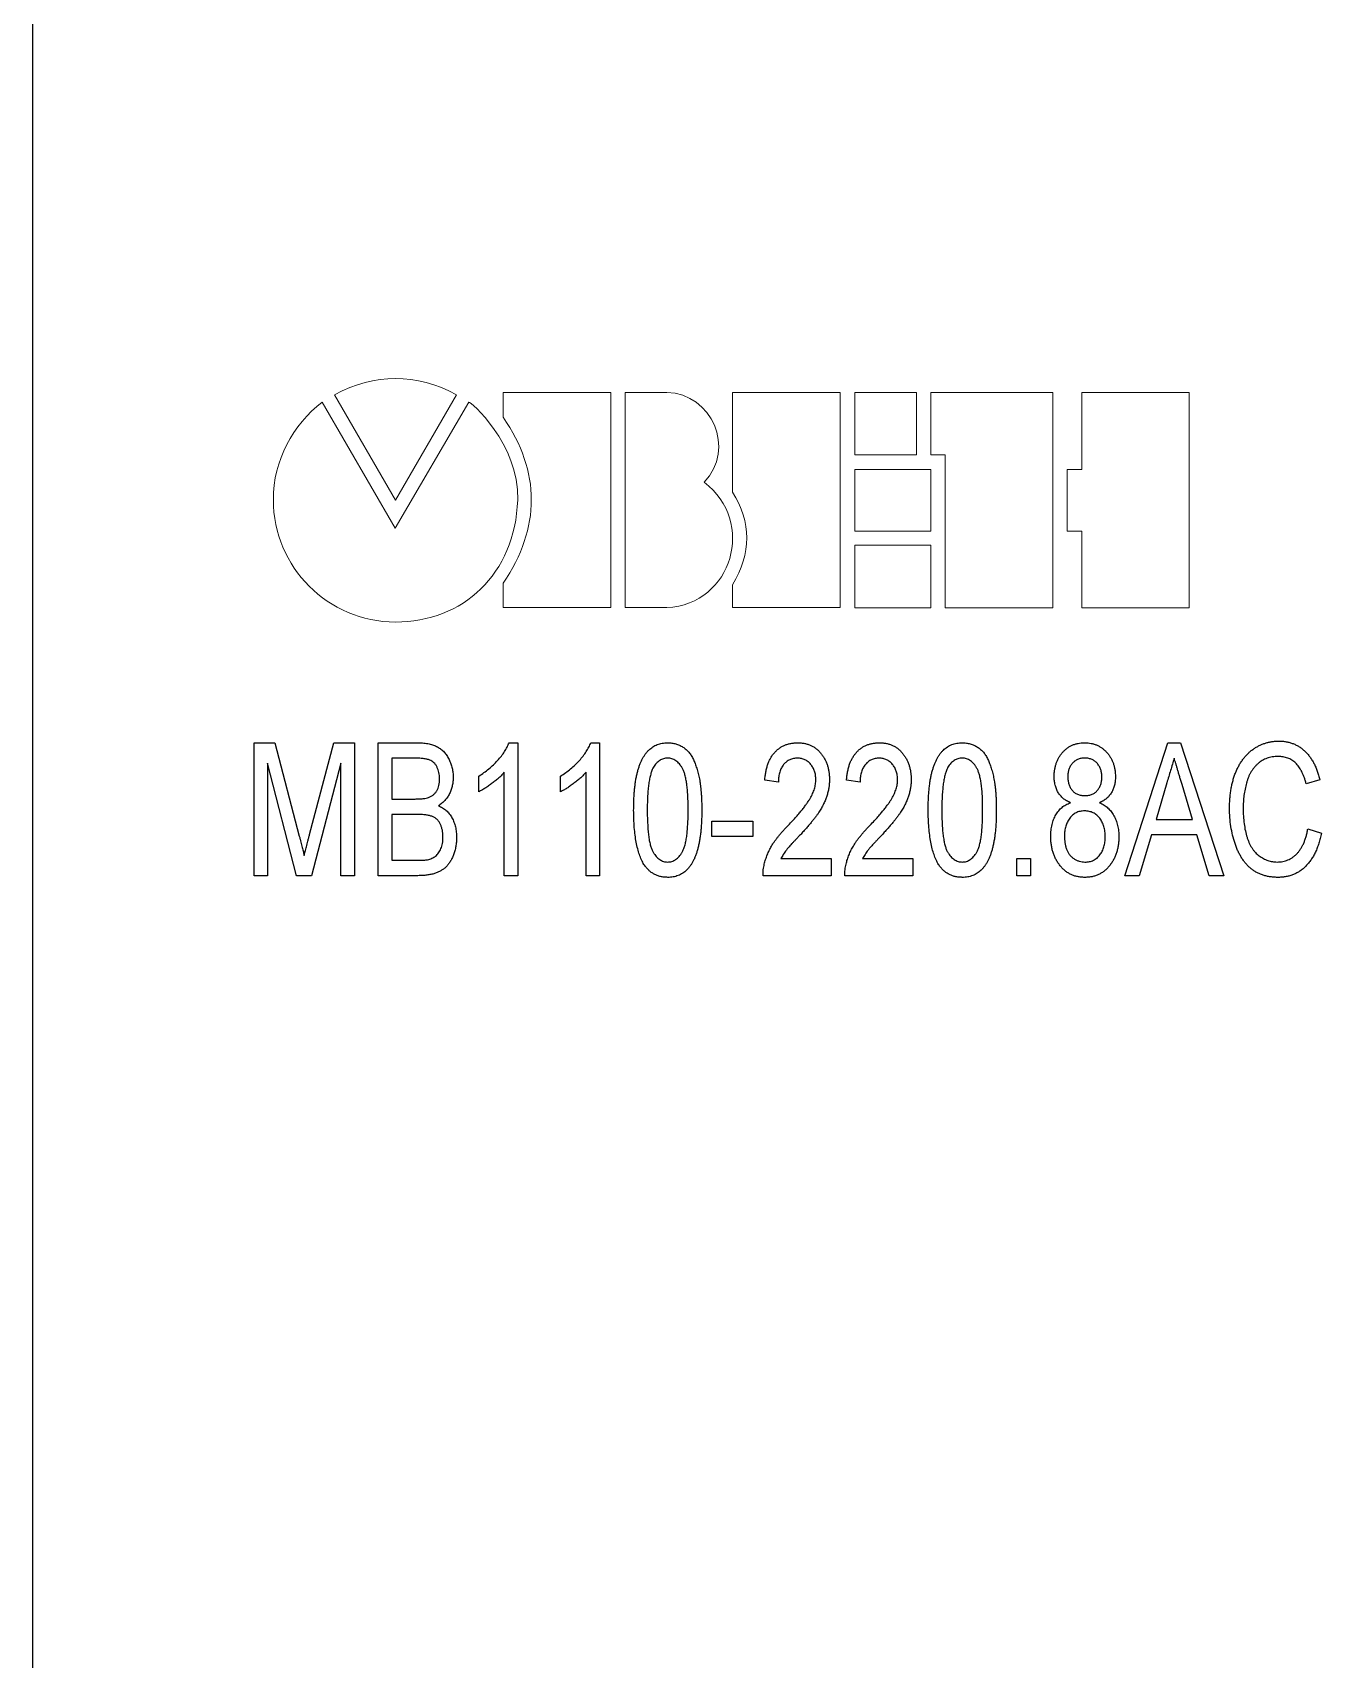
# Model space of a CAD drawing. Header units: millimetres. Extents: x 3520 to 8864, y 403 to 1747.
# Drawn here: x 5744.12 to 5765.48, y 1247.12 to 1274.06 of the extents above; entities that cross this region are included whole.
import ezdxf

# ---------------------------------------------------------------- set-up
doc = ezdxf.new("R2010")
doc.units = ezdxf.units.MM
doc.layers.add('main', color=5, linetype='Continuous', lineweight=50)
doc.layers.add('text', color=250, linetype='Continuous')

msp = doc.modelspace()

# ---------------------------------------------------------------- linework, layer by layer
at = {"color": 0, "linetype": 'Continuous', "lineweight": 15}
for p, q in [((5749.127, 1268.064), (5750.137, 1266.317)), ((5750.137, 1266.317), (5751.151, 1268.064)), ((5751.923, 1268.102), (5751.923, 1267.69)), ((5753.706, 1268.102), (5751.923, 1268.102)), ((5753.706, 1264.538), (5753.706, 1268.102)), ((5753.944, 1268.102), (5753.944, 1264.538)), ((5754.635, 1268.102), (5753.944, 1268.102)), ((5755.723, 1268.102), (5755.723, 1266.45)), ((5757.506, 1268.102), (5755.723, 1268.102)), ((5757.506, 1264.538), (5757.506, 1268.102)), ((5758.771, 1268.101), (5757.745, 1268.101)), ((5757.745, 1268.101), (5757.745, 1267.068)), ((5758.771, 1267.068), (5758.771, 1268.101)), ((5761.029, 1268.101), (5759.008, 1268.101)), ((5759.008, 1268.101), (5759.008, 1267.068)), ((5761.029, 1264.536), (5761.029, 1268.101)), ((5761.506, 1268.1), (5761.506, 1266.828)), ((5763.288, 1268.1), (5761.506, 1268.1)), ((5763.288, 1264.536), (5763.288, 1268.1)), ((5750.134, 1265.853), (5748.921, 1267.938)), ((5751.35, 1267.94), (5750.134, 1265.853)), ((5757.745, 1267.068), (5758.771, 1267.068)), ((5759.008, 1267.068), (5759.245, 1267.068)), ((5759.245, 1267.068), (5759.245, 1264.536)), ((5759.009, 1266.828), (5757.745, 1266.828)), ((5757.745, 1266.828), (5757.745, 1265.807)), ((5759.009, 1265.807), (5759.009, 1266.828)), ((5761.506, 1266.828), (5761.267, 1266.828)), ((5761.267, 1266.828), (5761.267, 1265.807)), ((5757.745, 1265.807), (5759.009, 1265.807)), ((5761.267, 1265.807), (5761.506, 1265.807)), ((5761.506, 1265.807), (5761.506, 1264.536)), ((5759.009, 1265.57), (5757.745, 1265.57)), ((5757.745, 1265.57), (5757.745, 1264.537)), ((5759.009, 1264.537), (5759.009, 1265.57)), ((5751.923, 1264.941), (5751.923, 1264.538)), ((5755.723, 1264.918), (5755.723, 1264.538)), ((5751.923, 1264.538), (5753.706, 1264.538)), ((5753.944, 1264.538), (5754.635, 1264.538)), ((5755.723, 1264.538), (5757.506, 1264.538)), ((5757.745, 1264.537), (5759.009, 1264.537)), ((5759.245, 1264.536), (5761.029, 1264.536)), ((5761.506, 1264.536), (5763.288, 1264.536))]:
    msp.add_line(p, q, dxfattribs=at)
for points in [[(5751.151, 1268.064), (5750.474, 1268.42), (5749.802, 1268.42), (5749.127, 1268.064)], [(5755.251, 1266.614), (5755.784, 1267.168), (5755.375, 1268.079), (5754.635, 1268.102)], [(5748.921, 1267.938), (5748.436, 1267.569), (5748.114, 1266.982), (5748.114, 1266.324)], [(5752.162, 1266.324), (5752.193, 1267.249), (5751.368, 1267.971), (5751.35, 1267.94)], [(5751.923, 1267.69), (5752.543, 1266.786), (5752.543, 1265.868), (5751.923, 1264.941)], [(5754.635, 1264.538), (5755.724, 1264.596), (5756.114, 1265.964), (5755.251, 1266.614)], [(5755.723, 1266.45), (5756.036, 1265.951), (5756.033, 1265.44), (5755.723, 1264.918)], [(5748.114, 1266.324), (5748.114, 1265.209), (5749.023, 1264.3), (5750.137, 1264.3)], [(5750.137, 1264.3), (5751.251, 1264.3), (5752.12, 1265.087), (5752.162, 1266.324)]]:
    msp.add_open_spline(points, degree=3, dxfattribs=at)
at = {"layer": 'main', "color": 0, "lineweight": 25}
msp.add_line((5744.124, 1277), (5744.124, 1231), dxfattribs=at)
at = {"layer": 'text', "color": 0}
for p, q in [((5747.794, 1260.1), (5747.794, 1262.3)), ((5747.794, 1262.3), (5748.139, 1262.3)), ((5748.139, 1262.3), (5748.544, 1260.756)), ((5748.715, 1260.783), (5749.117, 1262.3)), ((5749.117, 1262.3), (5749.458, 1262.3)), ((5749.458, 1262.3), (5749.458, 1260.1)), ((5749.853, 1260.1), (5749.853, 1262.3)), ((5749.853, 1262.3), (5750.512, 1262.3)), ((5752.02, 1262.3), (5752.165, 1262.3)), ((5752.165, 1262.3), (5752.165, 1260.1)), ((5753.374, 1262.3), (5753.519, 1262.3)), ((5753.519, 1262.3), (5753.519, 1260.1)), ((5762.22, 1260.1), (5762.932, 1262.3)), ((5762.932, 1262.3), (5763.145, 1262.3)), ((5763.145, 1262.3), (5763.858, 1260.1)), ((5748.5, 1260.1), (5748.019, 1261.962)), ((5748.019, 1261.962), (5748.019, 1260.1)), ((5749.232, 1261.962), (5748.748, 1260.1)), ((5749.232, 1260.1), (5749.232, 1261.962)), ((5750.434, 1262.046), (5750.078, 1262.046)), ((5750.078, 1262.046), (5750.078, 1261.369)), ((5751.517, 1261.49), (5751.517, 1261.75)), ((5751.94, 1260.1), (5751.94, 1261.814)), ((5752.871, 1261.49), (5752.871, 1261.75)), ((5753.294, 1260.1), (5753.294, 1261.814)), ((5756.481, 1261.651), (5756.255, 1261.679)), ((5757.835, 1261.651), (5757.609, 1261.679)), ((5762.917, 1261.637), (5762.737, 1261.031)), ((5763.34, 1261.031), (5763.169, 1261.608)), ((5765.45, 1261.689), (5765.224, 1261.622)), ((5750.078, 1261.369), (5750.463, 1261.369)), ((5750.489, 1261.115), (5750.078, 1261.115)), ((5750.078, 1261.115), (5750.078, 1260.354)), ((5762.737, 1261.031), (5763.34, 1261.031)), ((5755.381, 1260.749), (5755.381, 1261.003)), ((5755.381, 1261.003), (5756.058, 1261.003)), ((5756.058, 1261.003), (5756.058, 1260.749)), ((5762.661, 1260.777), (5762.46, 1260.1)), ((5763.416, 1260.777), (5762.661, 1260.777)), ((5763.617, 1260.1), (5763.416, 1260.777)), ((5765.253, 1260.877), (5765.478, 1260.804)), ((5756.058, 1260.749), (5755.381, 1260.749)), ((5750.078, 1260.354), (5750.512, 1260.354)), ((5756.522, 1260.382), (5757.355, 1260.382)), ((5757.355, 1260.382), (5757.355, 1260.1)), ((5757.876, 1260.382), (5758.709, 1260.382)), ((5758.709, 1260.382), (5758.709, 1260.1)), ((5760.43, 1260.1), (5760.43, 1260.382)), ((5760.43, 1260.382), (5760.655, 1260.382)), ((5760.655, 1260.382), (5760.655, 1260.1)), ((5748.019, 1260.1), (5747.794, 1260.1)), ((5748.748, 1260.1), (5748.5, 1260.1)), ((5749.458, 1260.1), (5749.232, 1260.1)), ((5750.508, 1260.1), (5749.853, 1260.1)), ((5752.165, 1260.1), (5751.94, 1260.1)), ((5753.519, 1260.1), (5753.294, 1260.1)), ((5757.355, 1260.1), (5756.227, 1260.1)), ((5758.709, 1260.1), (5757.581, 1260.1)), ((5760.655, 1260.1), (5760.43, 1260.1)), ((5762.46, 1260.1), (5762.22, 1260.1)), ((5763.858, 1260.1), (5763.617, 1260.1))]:
    msp.add_line(p, q, dxfattribs=at)
for points, knots in [([(5750.512, 1262.3), (5750.528, 1262.3), (5750.56, 1262.3), (5750.606, 1262.296), (5750.651, 1262.291), (5750.692, 1262.284), (5750.732, 1262.274), (5750.768, 1262.262), (5750.802, 1262.249), (5750.844, 1262.227), (5750.893, 1262.195), (5750.944, 1262.147), (5750.99, 1262.09), (5751.026, 1262.024), (5751.056, 1261.954), (5751.078, 1261.88), (5751.091, 1261.806), (5751.093, 1261.755), (5751.094, 1261.73)], [0, 0, 0, 0, 0.052931, 0.103614, 0.151634, 0.197567, 0.240815, 0.282429, 0.322005, 0.360385, 0.435363, 0.510581, 0.58832, 0.670522, 0.754036, 0.836101, 0.917855, 1, 1, 1, 1]), ([(5751.517, 1261.75), (5751.546, 1261.768), (5751.604, 1261.804), (5751.685, 1261.866), (5751.761, 1261.933), (5751.83, 1262.005), (5751.892, 1262.079), (5751.945, 1262.153), (5751.988, 1262.226), (5752.009, 1262.276), (5752.02, 1262.3)], [0, 0, 0, 0, 0.136341, 0.270479, 0.404, 0.536886, 0.66536, 0.785116, 0.896158, 1, 1, 1, 1]), ([(5752.871, 1261.75), (5752.9, 1261.768), (5752.958, 1261.804), (5753.039, 1261.866), (5753.115, 1261.933), (5753.184, 1262.005), (5753.246, 1262.079), (5753.298, 1262.153), (5753.341, 1262.226), (5753.363, 1262.276), (5753.374, 1262.3)], [0, 0, 0, 0, 0.136341, 0.270479, 0.404, 0.536886, 0.66536, 0.785116, 0.896158, 1, 1, 1, 1]), ([(5754.083, 1261.185), (5754.084, 1261.216), (5754.084, 1261.278), (5754.087, 1261.368), (5754.092, 1261.454), (5754.099, 1261.535), (5754.108, 1261.611), (5754.118, 1261.683), (5754.131, 1261.751), (5754.146, 1261.814), (5754.162, 1261.873), (5754.181, 1261.928), (5754.201, 1261.98), (5754.224, 1262.027), (5754.249, 1262.071), (5754.275, 1262.111), (5754.303, 1262.147), (5754.333, 1262.179), (5754.366, 1262.207), (5754.4, 1262.232), (5754.436, 1262.254), (5754.475, 1262.27), (5754.515, 1262.284), (5754.557, 1262.293), (5754.602, 1262.299), (5754.632, 1262.3), (5754.648, 1262.3)], [0, 0, 0, 0, 0.067668, 0.132526, 0.193966, 0.25205, 0.30743, 0.359525, 0.408764, 0.45524, 0.499281, 0.541078, 0.580535, 0.618437, 0.65397, 0.688435, 0.721077, 0.752622, 0.783318, 0.81368, 0.843723, 0.873452, 0.903749, 0.93489, 0.966776, 1, 1, 1, 1]), ([(5754.648, 1262.3), (5754.67, 1262.299), (5754.715, 1262.298), (5754.78, 1262.284), (5754.842, 1262.261), (5754.9, 1262.23), (5754.953, 1262.191), (5755, 1262.144), (5755.04, 1262.088), (5755.074, 1262.025), (5755.103, 1261.954), (5755.129, 1261.876), (5755.153, 1261.791), (5755.17, 1261.715), (5755.182, 1261.65), (5755.19, 1261.596), (5755.196, 1261.537), (5755.202, 1261.475), (5755.206, 1261.408), (5755.209, 1261.338), (5755.212, 1261.263), (5755.212, 1261.211), (5755.212, 1261.185)], [0, 0, 0, 0, 0.048784, 0.0962106, 0.142718, 0.1896702, 0.2368983, 0.2842858, 0.3331619, 0.3842248, 0.4386451, 0.4974252, 0.5604739, 0.6281916, 0.6645241, 0.7038202, 0.7458157, 0.7908916, 0.8387095, 0.8893361, 0.9430987, 1, 1, 1, 1]), ([(5756.255, 1261.679), (5756.257, 1261.704), (5756.262, 1261.752), (5756.273, 1261.821), (5756.288, 1261.885), (5756.306, 1261.946), (5756.329, 1262.001), (5756.355, 1262.053), (5756.385, 1262.099), (5756.419, 1262.141), (5756.456, 1262.179), (5756.496, 1262.211), (5756.54, 1262.239), (5756.586, 1262.261), (5756.636, 1262.279), (5756.689, 1262.291), (5756.744, 1262.298), (5756.783, 1262.299), (5756.802, 1262.3)], [0, 0, 0, 0, 0.079884, 0.155071, 0.22641, 0.294147, 0.358835, 0.420986, 0.480518, 0.538414, 0.595285, 0.650803, 0.70599, 0.76197, 0.817959, 0.876137, 0.936642, 1, 1, 1, 1]), ([(5756.802, 1262.3), (5756.822, 1262.3), (5756.86, 1262.299), (5756.917, 1262.29), (5756.97, 1262.276), (5757.02, 1262.258), (5757.066, 1262.232), (5757.11, 1262.202), (5757.15, 1262.167), (5757.186, 1262.126), (5757.219, 1262.081), (5757.248, 1262.033), (5757.273, 1261.983), (5757.293, 1261.93), (5757.308, 1261.874), (5757.319, 1261.816), (5757.326, 1261.755), (5757.327, 1261.714), (5757.327, 1261.693)], [0, 0, 0, 0, 0.065612, 0.128426, 0.188577, 0.247718, 0.305927, 0.364274, 0.423175, 0.484475, 0.546405, 0.608063, 0.670191, 0.732423, 0.79639, 0.862106, 0.92952, 1, 1, 1, 1]), ([(5757.609, 1261.679), (5757.611, 1261.704), (5757.616, 1261.752), (5757.627, 1261.821), (5757.642, 1261.885), (5757.66, 1261.946), (5757.682, 1262.001), (5757.709, 1262.053), (5757.739, 1262.099), (5757.773, 1262.141), (5757.809, 1262.179), (5757.85, 1262.211), (5757.893, 1262.239), (5757.94, 1262.261), (5757.99, 1262.279), (5758.042, 1262.291), (5758.098, 1262.298), (5758.136, 1262.299), (5758.156, 1262.3)], [0, 0, 0, 0, 0.0798845, 0.1550707, 0.2264099, 0.2941471, 0.358835, 0.4209857, 0.4805178, 0.5384144, 0.5952848, 0.6508032, 0.7059901, 0.7619695, 0.817959, 0.8761366, 0.9366421, 1, 1, 1, 1]), ([(5758.156, 1262.3), (5758.176, 1262.3), (5758.214, 1262.299), (5758.27, 1262.29), (5758.323, 1262.276), (5758.373, 1262.258), (5758.42, 1262.232), (5758.464, 1262.202), (5758.504, 1262.167), (5758.54, 1262.126), (5758.573, 1262.081), (5758.602, 1262.033), (5758.627, 1261.983), (5758.647, 1261.93), (5758.662, 1261.874), (5758.673, 1261.816), (5758.68, 1261.755), (5758.68, 1261.714), (5758.681, 1261.693)], [0, 0, 0, 0, 0.065612, 0.128426, 0.188577, 0.247718, 0.305927, 0.364274, 0.423175, 0.484475, 0.546405, 0.608063, 0.670191, 0.732423, 0.79639, 0.862106, 0.92952, 1, 1, 1, 1]), ([(5758.963, 1261.185), (5758.963, 1261.216), (5758.963, 1261.278), (5758.967, 1261.368), (5758.971, 1261.454), (5758.978, 1261.535), (5758.987, 1261.611), (5758.997, 1261.683), (5759.01, 1261.751), (5759.025, 1261.814), (5759.042, 1261.873), (5759.061, 1261.928), (5759.081, 1261.98), (5759.104, 1262.027), (5759.128, 1262.071), (5759.154, 1262.111), (5759.183, 1262.147), (5759.213, 1262.179), (5759.245, 1262.207), (5759.28, 1262.232), (5759.316, 1262.254), (5759.354, 1262.27), (5759.395, 1262.284), (5759.437, 1262.293), (5759.481, 1262.299), (5759.512, 1262.3), (5759.527, 1262.3)], [0, 0, 0, 0, 0.067668, 0.132526, 0.193966, 0.25205, 0.30743, 0.359525, 0.408764, 0.45524, 0.499281, 0.541078, 0.580535, 0.618437, 0.65397, 0.688435, 0.721077, 0.752622, 0.783318, 0.81368, 0.843723, 0.873452, 0.903749, 0.93489, 0.966776, 1, 1, 1, 1]), ([(5759.527, 1262.3), (5759.55, 1262.299), (5759.594, 1262.298), (5759.66, 1262.284), (5759.721, 1262.261), (5759.779, 1262.23), (5759.832, 1262.191), (5759.88, 1262.144), (5759.92, 1262.088), (5759.954, 1262.025), (5759.982, 1261.954), (5760.009, 1261.876), (5760.033, 1261.791), (5760.049, 1261.715), (5760.062, 1261.65), (5760.07, 1261.596), (5760.076, 1261.537), (5760.082, 1261.475), (5760.086, 1261.408), (5760.089, 1261.338), (5760.091, 1261.263), (5760.091, 1261.211), (5760.091, 1261.185)], [0, 0, 0, 0, 0.048784, 0.0962106, 0.142718, 0.1896702, 0.2368983, 0.2842858, 0.3331619, 0.3842248, 0.4386451, 0.4974252, 0.5604739, 0.6281916, 0.6645241, 0.7038202, 0.7458157, 0.7908916, 0.8387095, 0.8893361, 0.9430987, 1, 1, 1, 1]), ([(5761.05, 1261.745), (5761.05, 1261.764), (5761.051, 1261.802), (5761.058, 1261.858), (5761.069, 1261.911), (5761.084, 1261.961), (5761.103, 1262.01), (5761.127, 1262.056), (5761.155, 1262.1), (5761.187, 1262.14), (5761.223, 1262.178), (5761.262, 1262.211), (5761.304, 1262.238), (5761.349, 1262.261), (5761.396, 1262.279), (5761.446, 1262.291), (5761.5, 1262.298), (5761.536, 1262.299), (5761.555, 1262.3)], [0, 0, 0, 0, 0.0687046, 0.1346847, 0.1988199, 0.2616681, 0.3232716, 0.3846853, 0.4464669, 0.5084283, 0.5699626, 0.6302205, 0.6896731, 0.7489707, 0.8088377, 0.8698498, 0.9333675, 1, 1, 1, 1]), ([(5761.555, 1262.3), (5761.573, 1262.299), (5761.61, 1262.298), (5761.664, 1262.291), (5761.715, 1262.278), (5761.762, 1262.26), (5761.808, 1262.237), (5761.85, 1262.208), (5761.889, 1262.175), (5761.926, 1262.137), (5761.959, 1262.095), (5761.987, 1262.051), (5762.011, 1262.004), (5762.031, 1261.955), (5762.047, 1261.904), (5762.057, 1261.851), (5762.064, 1261.795), (5762.065, 1261.757), (5762.065, 1261.738)], [0, 0, 0, 0, 0.065914, 0.129261, 0.190747, 0.250636, 0.309991, 0.369376, 0.429715, 0.492052, 0.554801, 0.617069, 0.678281, 0.739896, 0.802712, 0.866767, 0.932036, 1, 1, 1, 1]), ([(5763.955, 1261.216), (5763.956, 1261.244), (5763.956, 1261.299), (5763.961, 1261.381), (5763.969, 1261.459), (5763.98, 1261.535), (5763.995, 1261.608), (5764.012, 1261.678), (5764.033, 1261.746), (5764.057, 1261.811), (5764.084, 1261.872), (5764.114, 1261.93), (5764.147, 1261.984), (5764.182, 1262.034), (5764.22, 1262.081), (5764.261, 1262.123), (5764.304, 1262.162), (5764.35, 1262.197), (5764.398, 1262.228), (5764.448, 1262.255), (5764.498, 1262.277), (5764.55, 1262.296), (5764.603, 1262.31), (5764.658, 1262.321), (5764.713, 1262.327), (5764.75, 1262.328), (5764.769, 1262.328)], [0, 0, 0, 0, 0.054256, 0.107165, 0.158242, 0.207581, 0.2559, 0.302708, 0.348403, 0.393212, 0.436925, 0.478932, 0.519669, 0.55943, 0.598178, 0.636337, 0.67394, 0.711454, 0.748437, 0.784847, 0.820502, 0.856261, 0.891792, 0.927235, 0.963429, 1, 1, 1, 1]), ([(5764.769, 1262.328), (5764.79, 1262.328), (5764.832, 1262.327), (5764.893, 1262.319), (5764.951, 1262.305), (5765.008, 1262.287), (5765.061, 1262.263), (5765.112, 1262.235), (5765.16, 1262.2), (5765.205, 1262.161), (5765.247, 1262.116), (5765.287, 1262.068), (5765.322, 1262.015), (5765.355, 1261.959), (5765.384, 1261.897), (5765.41, 1261.832), (5765.432, 1261.762), (5765.444, 1261.714), (5765.45, 1261.689)], [0, 0, 0, 0, 0.062411, 0.122675, 0.181293, 0.238671, 0.296049, 0.352875, 0.410916, 0.469862, 0.52989, 0.590826, 0.65352, 0.717544, 0.784176, 0.853011, 0.924906, 1, 1, 1, 1]), ([(5750.868, 1261.702), (5750.868, 1261.72), (5750.867, 1261.756), (5750.859, 1261.807), (5750.845, 1261.854), (5750.827, 1261.898), (5750.804, 1261.938), (5750.775, 1261.971), (5750.742, 1261.997), (5750.71, 1262.013), (5750.682, 1262.023), (5750.657, 1262.029), (5750.628, 1262.034), (5750.596, 1262.039), (5750.56, 1262.042), (5750.522, 1262.045), (5750.479, 1262.046), (5750.449, 1262.046), (5750.434, 1262.046)], [0, 0, 0, 0, 0.083816, 0.163041, 0.238863, 0.312685, 0.383187, 0.449777, 0.513771, 0.577998, 0.613299, 0.652587, 0.697575, 0.747725, 0.802446, 0.863159, 0.928531, 1, 1, 1, 1]), ([(5754.41, 1261.895), (5754.401, 1261.878), (5754.384, 1261.84), (5754.364, 1261.776), (5754.347, 1261.703), (5754.333, 1261.619), (5754.322, 1261.525), (5754.314, 1261.421), (5754.31, 1261.307), (5754.309, 1261.227), (5754.309, 1261.186)], [0, 0, 0, 0, 0.080637, 0.172524, 0.277209, 0.394223, 0.525139, 0.66962, 0.82784, 1, 1, 1, 1]), ([(5754.645, 1262.046), (5754.634, 1262.046), (5754.611, 1262.045), (5754.577, 1262.038), (5754.545, 1262.026), (5754.514, 1262.009), (5754.486, 1261.987), (5754.458, 1261.962), (5754.432, 1261.93), (5754.417, 1261.907), (5754.41, 1261.895)], [0, 0, 0, 0, 0.118892, 0.235543, 0.352445, 0.468718, 0.590978, 0.718494, 0.855032, 1, 1, 1, 1]), ([(5754.986, 1261.186), (5754.986, 1261.227), (5754.985, 1261.307), (5754.981, 1261.42), (5754.974, 1261.523), (5754.964, 1261.615), (5754.95, 1261.695), (5754.935, 1261.766), (5754.916, 1261.825), (5754.893, 1261.874), (5754.869, 1261.915), (5754.842, 1261.95), (5754.815, 1261.98), (5754.784, 1262.004), (5754.752, 1262.023), (5754.718, 1262.036), (5754.682, 1262.045), (5754.658, 1262.046), (5754.645, 1262.046)], [0, 0, 0, 0, 0.122191, 0.23406, 0.334849, 0.42552, 0.506366, 0.576578, 0.637687, 0.689646, 0.735716, 0.778353, 0.818201, 0.855823, 0.892159, 0.927561, 0.963512, 1, 1, 1, 1]), ([(5756.797, 1262.046), (5756.786, 1262.046), (5756.763, 1262.045), (5756.73, 1262.04), (5756.698, 1262.032), (5756.668, 1262.021), (5756.64, 1262.006), (5756.614, 1261.987), (5756.59, 1261.966), (5756.568, 1261.941), (5756.547, 1261.914), (5756.53, 1261.884), (5756.515, 1261.851), (5756.503, 1261.816), (5756.493, 1261.779), (5756.487, 1261.738), (5756.482, 1261.696), (5756.481, 1261.666), (5756.481, 1261.651)], [0, 0, 0, 0, 0.061193, 0.119833, 0.176496, 0.232093, 0.287474, 0.343055, 0.399527, 0.458122, 0.517845, 0.578487, 0.641486, 0.706326, 0.774248, 0.845596, 0.921032, 1, 1, 1, 1]), ([(5757.101, 1261.69), (5757.1, 1261.714), (5757.099, 1261.761), (5757.082, 1261.828), (5757.056, 1261.89), (5757.024, 1261.935), (5756.996, 1261.967), (5756.972, 1261.988), (5756.947, 1262.006), (5756.92, 1262.021), (5756.892, 1262.032), (5756.862, 1262.04), (5756.83, 1262.045), (5756.808, 1262.046), (5756.797, 1262.046)], [0, 0, 0, 0, 0.138525, 0.268474, 0.394467, 0.519941, 0.582558, 0.642232, 0.701381, 0.759066, 0.816948, 0.876205, 0.936729, 1, 1, 1, 1]), ([(5758.151, 1262.046), (5758.14, 1262.046), (5758.117, 1262.045), (5758.084, 1262.04), (5758.052, 1262.032), (5758.022, 1262.021), (5757.994, 1262.006), (5757.968, 1261.987), (5757.944, 1261.966), (5757.921, 1261.941), (5757.901, 1261.914), (5757.884, 1261.884), (5757.869, 1261.851), (5757.857, 1261.816), (5757.847, 1261.779), (5757.84, 1261.738), (5757.836, 1261.696), (5757.835, 1261.666), (5757.835, 1261.651)], [0, 0, 0, 0, 0.061193, 0.119833, 0.176496, 0.232093, 0.287474, 0.343055, 0.399527, 0.458122, 0.517845, 0.578487, 0.641486, 0.706326, 0.774248, 0.845596, 0.921032, 1, 1, 1, 1]), ([(5758.455, 1261.69), (5758.454, 1261.714), (5758.452, 1261.761), (5758.436, 1261.828), (5758.41, 1261.89), (5758.378, 1261.935), (5758.349, 1261.967), (5758.326, 1261.988), (5758.301, 1262.006), (5758.274, 1262.021), (5758.245, 1262.032), (5758.215, 1262.04), (5758.184, 1262.045), (5758.162, 1262.046), (5758.151, 1262.046)], [0, 0, 0, 0, 0.138525, 0.268474, 0.394467, 0.519941, 0.582558, 0.642232, 0.701381, 0.759066, 0.816948, 0.876205, 0.936729, 1, 1, 1, 1]), ([(5759.289, 1261.895), (5759.281, 1261.878), (5759.264, 1261.84), (5759.243, 1261.776), (5759.226, 1261.703), (5759.212, 1261.619), (5759.202, 1261.525), (5759.194, 1261.421), (5759.19, 1261.307), (5759.189, 1261.227), (5759.189, 1261.186)], [0, 0, 0, 0, 0.080637, 0.172524, 0.277209, 0.394223, 0.525139, 0.66962, 0.82784, 1, 1, 1, 1]), ([(5759.525, 1262.046), (5759.513, 1262.046), (5759.49, 1262.045), (5759.456, 1262.038), (5759.424, 1262.026), (5759.393, 1262.009), (5759.365, 1261.987), (5759.337, 1261.962), (5759.312, 1261.93), (5759.297, 1261.907), (5759.289, 1261.895)], [0, 0, 0, 0, 0.118892, 0.235543, 0.352445, 0.468718, 0.590978, 0.718494, 0.855032, 1, 1, 1, 1]), ([(5759.865, 1261.186), (5759.865, 1261.227), (5759.865, 1261.307), (5759.861, 1261.42), (5759.853, 1261.523), (5759.844, 1261.615), (5759.83, 1261.695), (5759.814, 1261.766), (5759.795, 1261.825), (5759.773, 1261.874), (5759.748, 1261.915), (5759.722, 1261.95), (5759.694, 1261.98), (5759.664, 1262.004), (5759.632, 1262.023), (5759.598, 1262.036), (5759.562, 1262.045), (5759.537, 1262.046), (5759.525, 1262.046)], [0, 0, 0, 0, 0.122191, 0.23406, 0.334849, 0.42552, 0.506366, 0.576578, 0.637687, 0.689646, 0.735716, 0.778353, 0.818201, 0.855823, 0.892159, 0.927561, 0.963512, 1, 1, 1, 1]), ([(5761.558, 1262.046), (5761.547, 1262.046), (5761.525, 1262.046), (5761.494, 1262.041), (5761.465, 1262.035), (5761.438, 1262.025), (5761.412, 1262.012), (5761.389, 1261.996), (5761.368, 1261.978), (5761.342, 1261.951), (5761.315, 1261.912), (5761.293, 1261.859), (5761.278, 1261.803), (5761.276, 1261.764), (5761.276, 1261.744)], [0, 0, 0, 0, 0.0711385, 0.1381549, 0.202302, 0.2637601, 0.3252182, 0.3846252, 0.444454, 0.5054721, 0.6274531, 0.7475491, 0.8707573, 1, 1, 1, 1]), ([(5761.84, 1261.731), (5761.839, 1261.752), (5761.838, 1261.794), (5761.823, 1261.853), (5761.8, 1261.908), (5761.773, 1261.948), (5761.747, 1261.977), (5761.726, 1261.996), (5761.702, 1262.011), (5761.677, 1262.024), (5761.65, 1262.034), (5761.621, 1262.041), (5761.59, 1262.046), (5761.569, 1262.046), (5761.558, 1262.046)], [0, 0, 0, 0, 0.134502, 0.261992, 0.383868, 0.505786, 0.566729, 0.625752, 0.684527, 0.742886, 0.804082, 0.866028, 0.931464, 1, 1, 1, 1]), ([(5763.039, 1262.046), (5763.018, 1261.978), (5762.978, 1261.842), (5762.937, 1261.705), (5762.917, 1261.637)], [0, 0, 0, 0, 0.497233, 1, 1, 1, 1]), ([(5763.169, 1261.608), (5763.162, 1261.63), (5763.149, 1261.674), (5763.13, 1261.737), (5763.112, 1261.797), (5763.095, 1261.854), (5763.08, 1261.907), (5763.065, 1261.956), (5763.051, 1262.003), (5763.043, 1262.032), (5763.039, 1262.046)], [0, 0, 0, 0, 0.1528862, 0.297827, 0.4348233, 0.5645233, 0.6850798, 0.797966, 0.9035548, 1, 1, 1, 1]), ([(5764.76, 1262.074), (5764.743, 1262.074), (5764.711, 1262.074), (5764.664, 1262.067), (5764.619, 1262.059), (5764.576, 1262.045), (5764.534, 1262.028), (5764.496, 1262.008), (5764.459, 1261.983), (5764.424, 1261.955), (5764.392, 1261.923), (5764.362, 1261.89), (5764.335, 1261.853), (5764.309, 1261.814), (5764.287, 1261.773), (5764.267, 1261.729), (5764.25, 1261.682), (5764.23, 1261.617), (5764.211, 1261.532), (5764.193, 1261.429), (5764.183, 1261.324), (5764.182, 1261.253), (5764.181, 1261.218)], [0, 0, 0, 0, 0.04211, 0.082975, 0.122457, 0.160951, 0.19904, 0.236863, 0.274612, 0.313158, 0.351766, 0.39043, 0.429707, 0.469458, 0.510003, 0.551577, 0.594043, 0.638418, 0.727989, 0.817928, 0.90858, 1, 1, 1, 1]), ([(5765.224, 1261.622), (5765.219, 1261.641), (5765.209, 1261.678), (5765.192, 1261.731), (5765.172, 1261.781), (5765.151, 1261.826), (5765.128, 1261.867), (5765.104, 1261.904), (5765.078, 1261.937), (5765.05, 1261.967), (5765.02, 1261.992), (5764.988, 1262.014), (5764.954, 1262.033), (5764.919, 1262.048), (5764.882, 1262.06), (5764.843, 1262.068), (5764.802, 1262.073), (5764.774, 1262.074), (5764.76, 1262.074)], [0, 0, 0, 0, 0.083366, 0.162693, 0.237017, 0.307188, 0.373512, 0.43601, 0.495796, 0.55259, 0.607346, 0.661911, 0.715961, 0.770316, 0.825238, 0.881277, 0.93957, 1, 1, 1, 1]), ([(5750.687, 1261.395), (5750.702, 1261.401), (5750.73, 1261.413), (5750.767, 1261.439), (5750.798, 1261.47), (5750.824, 1261.507), (5750.844, 1261.549), (5750.858, 1261.596), (5750.867, 1261.647), (5750.868, 1261.684), (5750.868, 1261.702)], [0, 0, 0, 0, 0.121871, 0.238069, 0.352313, 0.468224, 0.588494, 0.716276, 0.85212, 1, 1, 1, 1]), ([(5751.094, 1261.73), (5751.093, 1261.706), (5751.091, 1261.66), (5751.08, 1261.591), (5751.061, 1261.524), (5751.035, 1261.46), (5751.001, 1261.399), (5750.958, 1261.345), (5750.909, 1261.296), (5750.87, 1261.27), (5750.851, 1261.256)], [0, 0, 0, 0, 0.127153, 0.251728, 0.376302, 0.501547, 0.625552, 0.74824, 0.872244, 1, 1, 1, 1]), ([(5751.94, 1261.814), (5751.926, 1261.799), (5751.899, 1261.766), (5751.851, 1261.72), (5751.798, 1261.674), (5751.74, 1261.629), (5751.681, 1261.586), (5751.624, 1261.548), (5751.57, 1261.516), (5751.534, 1261.498), (5751.517, 1261.49)], [0, 0, 0, 0, 0.115216, 0.238359, 0.370496, 0.510334, 0.648697, 0.776734, 0.893098, 1, 1, 1, 1]), ([(5753.294, 1261.814), (5753.28, 1261.799), (5753.252, 1261.766), (5753.205, 1261.72), (5753.152, 1261.674), (5753.094, 1261.629), (5753.035, 1261.586), (5752.978, 1261.548), (5752.924, 1261.516), (5752.888, 1261.498), (5752.871, 1261.49)], [0, 0, 0, 0, 0.115216, 0.238359, 0.370496, 0.510334, 0.648697, 0.776734, 0.893098, 1, 1, 1, 1]), ([(5756.633, 1260.918), (5756.655, 1260.943), (5756.699, 1260.989), (5756.76, 1261.058), (5756.816, 1261.122), (5756.866, 1261.182), (5756.91, 1261.237), (5756.948, 1261.289), (5756.98, 1261.335), (5757.015, 1261.391), (5757.049, 1261.457), (5757.079, 1261.536), (5757.098, 1261.613), (5757.1, 1261.665), (5757.101, 1261.69)], [0, 0, 0, 0, 0.107782, 0.207538, 0.29925, 0.383669, 0.460469, 0.529411, 0.590858, 0.644907, 0.742062, 0.832419, 0.918124, 1, 1, 1, 1]), ([(5757.327, 1261.693), (5757.327, 1261.671), (5757.326, 1261.627), (5757.318, 1261.563), (5757.306, 1261.498), (5757.289, 1261.434), (5757.267, 1261.369), (5757.239, 1261.303), (5757.203, 1261.235), (5757.17, 1261.177), (5757.138, 1261.13), (5757.11, 1261.089), (5757.077, 1261.048), (5757.041, 1261.001), (5757, 1260.953), (5756.957, 1260.901), (5756.907, 1260.847), (5756.873, 1260.809), (5756.856, 1260.79)], [0, 0, 0, 0, 0.062457, 0.12487, 0.187492, 0.250713, 0.315403, 0.384185, 0.45681, 0.534136, 0.576131, 0.622465, 0.673588, 0.729446, 0.789928, 0.855164, 0.925356, 1, 1, 1, 1]), ([(5757.987, 1260.918), (5758.009, 1260.943), (5758.053, 1260.989), (5758.114, 1261.058), (5758.17, 1261.122), (5758.219, 1261.182), (5758.264, 1261.237), (5758.302, 1261.289), (5758.334, 1261.335), (5758.369, 1261.391), (5758.403, 1261.457), (5758.433, 1261.536), (5758.452, 1261.613), (5758.454, 1261.665), (5758.455, 1261.69)], [0, 0, 0, 0, 0.107782, 0.207538, 0.29925, 0.383669, 0.460469, 0.529411, 0.590858, 0.644907, 0.742062, 0.832419, 0.918124, 1, 1, 1, 1]), ([(5758.681, 1261.693), (5758.681, 1261.671), (5758.68, 1261.627), (5758.672, 1261.563), (5758.66, 1261.498), (5758.643, 1261.434), (5758.621, 1261.369), (5758.593, 1261.303), (5758.557, 1261.235), (5758.524, 1261.177), (5758.491, 1261.13), (5758.464, 1261.089), (5758.431, 1261.048), (5758.395, 1261.001), (5758.354, 1260.953), (5758.31, 1260.901), (5758.261, 1260.847), (5758.227, 1260.809), (5758.21, 1260.79)], [0, 0, 0, 0, 0.062457, 0.12487, 0.187492, 0.250713, 0.315403, 0.384185, 0.45681, 0.534136, 0.576131, 0.622465, 0.673588, 0.729446, 0.789928, 0.855164, 0.925356, 1, 1, 1, 1]), ([(5761.318, 1261.307), (5761.296, 1261.317), (5761.254, 1261.338), (5761.199, 1261.378), (5761.152, 1261.425), (5761.114, 1261.478), (5761.085, 1261.537), (5761.065, 1261.602), (5761.052, 1261.672), (5761.051, 1261.72), (5761.05, 1261.745)], [0, 0, 0, 0, 0.131818, 0.255841, 0.374837, 0.492588, 0.611784, 0.734516, 0.862926, 1, 1, 1, 1]), ([(5761.276, 1261.744), (5761.276, 1261.721), (5761.278, 1261.678), (5761.292, 1261.617), (5761.314, 1261.562), (5761.341, 1261.522), (5761.366, 1261.493), (5761.388, 1261.476), (5761.411, 1261.46), (5761.437, 1261.448), (5761.465, 1261.437), (5761.495, 1261.431), (5761.527, 1261.426), (5761.549, 1261.426), (5761.56, 1261.426)], [0, 0, 0, 0, 0.1389582, 0.2670928, 0.3885595, 0.5064628, 0.5645739, 0.6228565, 0.6807955, 0.7395474, 0.7998718, 0.8633945, 0.9297052, 1, 1, 1, 1]), ([(5761.56, 1261.426), (5761.571, 1261.426), (5761.593, 1261.426), (5761.624, 1261.431), (5761.653, 1261.437), (5761.681, 1261.447), (5761.706, 1261.459), (5761.729, 1261.475), (5761.75, 1261.493), (5761.775, 1261.52), (5761.801, 1261.56), (5761.824, 1261.612), (5761.838, 1261.67), (5761.839, 1261.71), (5761.84, 1261.731)], [0, 0, 0, 0, 0.070825, 0.13848, 0.202345, 0.26442, 0.324343, 0.383488, 0.441723, 0.501832, 0.622215, 0.743511, 0.867562, 1, 1, 1, 1]), ([(5762.065, 1261.738), (5762.065, 1261.714), (5762.063, 1261.667), (5762.051, 1261.599), (5762.031, 1261.535), (5762.002, 1261.477), (5761.965, 1261.424), (5761.919, 1261.378), (5761.865, 1261.338), (5761.824, 1261.317), (5761.803, 1261.307)], [0, 0, 0, 0, 0.1349474, 0.2635503, 0.3861883, 0.5063407, 0.6248725, 0.7445577, 0.8691182, 1, 1, 1, 1]), ([(5750.463, 1261.369), (5750.487, 1261.37), (5750.532, 1261.37), (5750.594, 1261.375), (5750.645, 1261.382), (5750.674, 1261.391), (5750.687, 1261.395)], [0, 0, 0, 0, 0.320749, 0.593658, 0.817945, 1, 1, 1, 1]), ([(5760.994, 1260.748), (5760.994, 1260.765), (5760.994, 1260.8), (5760.998, 1260.851), (5761.005, 1260.899), (5761.014, 1260.945), (5761.026, 1260.989), (5761.04, 1261.032), (5761.058, 1261.071), (5761.077, 1261.108), (5761.1, 1261.143), (5761.124, 1261.176), (5761.151, 1261.204), (5761.179, 1261.232), (5761.211, 1261.254), (5761.245, 1261.275), (5761.28, 1261.293), (5761.305, 1261.302), (5761.318, 1261.307)], [0, 0, 0, 0, 0.076343, 0.149705, 0.219681, 0.287783, 0.353659, 0.417414, 0.479213, 0.54038, 0.600183, 0.658313, 0.715471, 0.77173, 0.827701, 0.884532, 0.941416, 1, 1, 1, 1]), ([(5761.803, 1261.307), (5761.816, 1261.301), (5761.841, 1261.29), (5761.877, 1261.269), (5761.91, 1261.246), (5761.941, 1261.221), (5761.969, 1261.192), (5761.996, 1261.162), (5762.019, 1261.129), (5762.048, 1261.081), (5762.078, 1261.015), (5762.104, 1260.93), (5762.119, 1260.837), (5762.121, 1260.773), (5762.122, 1260.74)], [0, 0, 0, 0, 0.060497, 0.119679, 0.178415, 0.235994, 0.293725, 0.351631, 0.410578, 0.470961, 0.594539, 0.721859, 0.856919, 1, 1, 1, 1]), ([(5750.924, 1260.735), (5750.924, 1260.755), (5750.923, 1260.793), (5750.915, 1260.85), (5750.902, 1260.902), (5750.884, 1260.949), (5750.86, 1260.992), (5750.83, 1261.029), (5750.793, 1261.058), (5750.749, 1261.08), (5750.697, 1261.096), (5750.637, 1261.107), (5750.566, 1261.114), (5750.516, 1261.115), (5750.489, 1261.115)], [0, 0, 0, 0, 0.088973, 0.172807, 0.25175, 0.327486, 0.399475, 0.468597, 0.536986, 0.607729, 0.686063, 0.77656, 0.881004, 1, 1, 1, 1]), ([(5750.851, 1261.256), (5750.863, 1261.251), (5750.886, 1261.241), (5750.919, 1261.223), (5750.95, 1261.202), (5750.979, 1261.179), (5751.006, 1261.153), (5751.03, 1261.124), (5751.053, 1261.093), (5751.08, 1261.047), (5751.109, 1260.986), (5751.133, 1260.906), (5751.148, 1260.82), (5751.149, 1260.761), (5751.15, 1260.73)], [0, 0, 0, 0, 0.059389, 0.117861, 0.17554, 0.232913, 0.290968, 0.349659, 0.409461, 0.470233, 0.594792, 0.722893, 0.857512, 1, 1, 1, 1]), ([(5754.254, 1260.284), (5754.24, 1260.309), (5754.211, 1260.362), (5754.177, 1260.45), (5754.149, 1260.547), (5754.124, 1260.655), (5754.106, 1260.773), (5754.093, 1260.901), (5754.085, 1261.04), (5754.084, 1261.135), (5754.083, 1261.185)], [0, 0, 0, 0, 0.0933339, 0.1946621, 0.3038372, 0.4227256, 0.5516666, 0.6902952, 0.8397912, 1, 1, 1, 1]), ([(5754.309, 1261.186), (5754.309, 1261.144), (5754.309, 1261.063), (5754.315, 1260.947), (5754.322, 1260.843), (5754.332, 1260.75), (5754.345, 1260.668), (5754.362, 1260.598), (5754.381, 1260.539), (5754.404, 1260.491), (5754.431, 1260.452), (5754.457, 1260.418), (5754.485, 1260.39), (5754.515, 1260.366), (5754.546, 1260.348), (5754.578, 1260.335), (5754.612, 1260.327), (5754.636, 1260.326), (5754.648, 1260.326)], [0, 0, 0, 0, 0.125097, 0.239428, 0.342198, 0.434435, 0.515479, 0.586062, 0.647046, 0.698328, 0.743503, 0.78556, 0.824872, 0.861977, 0.897212, 0.93133, 0.965155, 1, 1, 1, 1]), ([(5754.648, 1260.326), (5754.659, 1260.326), (5754.683, 1260.327), (5754.717, 1260.335), (5754.749, 1260.348), (5754.78, 1260.367), (5754.81, 1260.39), (5754.838, 1260.418), (5754.864, 1260.452), (5754.89, 1260.492), (5754.913, 1260.54), (5754.933, 1260.599), (5754.949, 1260.669), (5754.963, 1260.75), (5754.973, 1260.843), (5754.98, 1260.947), (5754.986, 1261.063), (5754.986, 1261.144), (5754.986, 1261.186)], [0, 0, 0, 0, 0.03486, 0.0687, 0.102995, 0.138246, 0.175099, 0.214122, 0.256198, 0.301757, 0.353452, 0.414051, 0.485087, 0.566241, 0.658086, 0.760901, 0.874848, 1, 1, 1, 1]), ([(5755.212, 1261.185), (5755.212, 1261.154), (5755.211, 1261.093), (5755.208, 1261.003), (5755.203, 1260.918), (5755.197, 1260.838), (5755.188, 1260.761), (5755.177, 1260.69), (5755.164, 1260.622), (5755.15, 1260.559), (5755.133, 1260.5), (5755.115, 1260.445), (5755.095, 1260.393), (5755.072, 1260.346), (5755.047, 1260.302), (5755.021, 1260.262), (5754.993, 1260.226), (5754.962, 1260.193), (5754.93, 1260.164), (5754.896, 1260.139), (5754.86, 1260.119), (5754.821, 1260.101), (5754.781, 1260.088), (5754.738, 1260.078), (5754.693, 1260.073), (5754.663, 1260.072), (5754.648, 1260.072)], [0, 0, 0, 0, 0.0674149, 0.1317001, 0.1925655, 0.250677, 0.3057941, 0.3579849, 0.4072697, 0.4537169, 0.4974942, 0.5392286, 0.5790168, 0.616531, 0.6525286, 0.6868526, 0.7197735, 0.7515644, 0.7824993, 0.8126322, 0.842545, 0.8727194, 0.9033452, 0.9345157, 0.9667447, 1, 1, 1, 1]), ([(5759.134, 1260.284), (5759.12, 1260.309), (5759.091, 1260.362), (5759.057, 1260.45), (5759.028, 1260.547), (5759.004, 1260.655), (5758.986, 1260.773), (5758.972, 1260.901), (5758.964, 1261.04), (5758.963, 1261.135), (5758.963, 1261.185)], [0, 0, 0, 0, 0.093334, 0.194662, 0.303837, 0.422726, 0.551667, 0.690295, 0.839791, 1, 1, 1, 1]), ([(5759.189, 1261.186), (5759.189, 1261.144), (5759.189, 1261.063), (5759.194, 1260.947), (5759.201, 1260.843), (5759.212, 1260.75), (5759.225, 1260.668), (5759.241, 1260.598), (5759.261, 1260.539), (5759.284, 1260.491), (5759.31, 1260.452), (5759.336, 1260.418), (5759.365, 1260.39), (5759.394, 1260.366), (5759.425, 1260.348), (5759.458, 1260.335), (5759.492, 1260.327), (5759.515, 1260.326), (5759.527, 1260.326)], [0, 0, 0, 0, 0.125097, 0.239428, 0.342198, 0.434435, 0.515479, 0.586062, 0.647046, 0.698328, 0.743503, 0.78556, 0.824872, 0.861977, 0.897212, 0.93133, 0.965155, 1, 1, 1, 1]), ([(5759.527, 1260.326), (5759.539, 1260.326), (5759.562, 1260.327), (5759.596, 1260.335), (5759.629, 1260.348), (5759.66, 1260.367), (5759.689, 1260.39), (5759.717, 1260.418), (5759.744, 1260.452), (5759.77, 1260.492), (5759.793, 1260.54), (5759.812, 1260.599), (5759.828, 1260.669), (5759.843, 1260.75), (5759.853, 1260.843), (5759.86, 1260.947), (5759.865, 1261.063), (5759.865, 1261.144), (5759.865, 1261.186)], [0, 0, 0, 0, 0.03486, 0.0687, 0.102995, 0.138246, 0.175099, 0.214122, 0.256198, 0.301757, 0.353452, 0.414051, 0.485087, 0.566241, 0.658086, 0.760901, 0.874848, 1, 1, 1, 1]), ([(5760.091, 1261.185), (5760.091, 1261.154), (5760.091, 1261.093), (5760.088, 1261.003), (5760.083, 1260.918), (5760.076, 1260.838), (5760.068, 1260.761), (5760.056, 1260.69), (5760.044, 1260.622), (5760.029, 1260.559), (5760.012, 1260.5), (5759.994, 1260.445), (5759.974, 1260.393), (5759.951, 1260.346), (5759.927, 1260.302), (5759.901, 1260.262), (5759.873, 1260.226), (5759.842, 1260.193), (5759.81, 1260.164), (5759.776, 1260.139), (5759.739, 1260.119), (5759.701, 1260.101), (5759.66, 1260.088), (5759.617, 1260.078), (5759.573, 1260.073), (5759.542, 1260.072), (5759.527, 1260.072)], [0, 0, 0, 0, 0.0674149, 0.1317001, 0.1925655, 0.250677, 0.3057941, 0.3579849, 0.4072697, 0.4537169, 0.4974942, 0.5392286, 0.5790168, 0.616531, 0.6525286, 0.6868526, 0.7197735, 0.7515644, 0.7824993, 0.8126322, 0.842545, 0.8727194, 0.9033452, 0.9345157, 0.9667447, 1, 1, 1, 1]), ([(5761.552, 1261.172), (5761.54, 1261.172), (5761.515, 1261.171), (5761.478, 1261.165), (5761.444, 1261.156), (5761.412, 1261.142), (5761.382, 1261.126), (5761.355, 1261.105), (5761.329, 1261.08), (5761.306, 1261.052), (5761.286, 1261.021), (5761.268, 1260.989), (5761.253, 1260.954), (5761.241, 1260.917), (5761.231, 1260.879), (5761.224, 1260.839), (5761.22, 1260.797), (5761.22, 1260.768), (5761.219, 1260.753)], [0, 0, 0, 0, 0.063853, 0.124723, 0.183239, 0.240426, 0.296899, 0.354526, 0.412599, 0.473057, 0.534874, 0.596547, 0.658931, 0.723153, 0.788946, 0.856688, 0.92665, 1, 1, 1, 1]), ([(5761.896, 1260.744), (5761.896, 1260.759), (5761.896, 1260.789), (5761.891, 1260.832), (5761.884, 1260.874), (5761.874, 1260.913), (5761.861, 1260.951), (5761.846, 1260.986), (5761.827, 1261.02), (5761.806, 1261.051), (5761.782, 1261.079), (5761.756, 1261.104), (5761.728, 1261.125), (5761.697, 1261.142), (5761.664, 1261.155), (5761.629, 1261.165), (5761.591, 1261.171), (5761.566, 1261.172), (5761.552, 1261.172)], [0, 0, 0, 0, 0.073658, 0.144074, 0.212234, 0.277943, 0.342142, 0.404561, 0.466006, 0.527672, 0.587529, 0.645676, 0.702862, 0.75917, 0.816248, 0.875557, 0.936317, 1, 1, 1, 1]), ([(5764.765, 1260.072), (5764.742, 1260.072), (5764.698, 1260.073), (5764.633, 1260.08), (5764.571, 1260.091), (5764.513, 1260.107), (5764.457, 1260.127), (5764.405, 1260.152), (5764.357, 1260.181), (5764.311, 1260.215), (5764.269, 1260.253), (5764.229, 1260.295), (5764.192, 1260.342), (5764.157, 1260.391), (5764.126, 1260.446), (5764.095, 1260.504), (5764.069, 1260.566), (5764.037, 1260.654), (5764.004, 1260.771), (5763.976, 1260.915), (5763.958, 1261.064), (5763.956, 1261.165), (5763.955, 1261.216)], [0, 0, 0, 0, 0.042997, 0.084232, 0.123968, 0.162149, 0.199222, 0.235419, 0.271361, 0.307081, 0.343048, 0.379566, 0.41709, 0.455565, 0.495337, 0.536398, 0.579159, 0.623743, 0.715163, 0.807872, 0.902542, 1, 1, 1, 1]), ([(5764.181, 1261.218), (5764.182, 1261.173), (5764.183, 1261.087), (5764.195, 1260.962), (5764.215, 1260.845), (5764.239, 1260.754), (5764.262, 1260.686), (5764.282, 1260.639), (5764.303, 1260.596), (5764.328, 1260.556), (5764.354, 1260.518), (5764.382, 1260.485), (5764.413, 1260.454), (5764.457, 1260.419), (5764.515, 1260.381), (5764.588, 1260.35), (5764.665, 1260.329), (5764.717, 1260.327), (5764.743, 1260.326)], [0, 0, 0, 0, 0.113174, 0.219347, 0.319396, 0.413574, 0.458204, 0.501198, 0.542438, 0.582136, 0.620155, 0.657777, 0.694473, 0.730566, 0.800577, 0.867789, 0.933711, 1, 1, 1, 1]), ([(5748.544, 1260.756), (5748.549, 1260.739), (5748.558, 1260.705), (5748.57, 1260.656), (5748.582, 1260.611), (5748.592, 1260.569), (5748.602, 1260.53), (5748.611, 1260.495), (5748.618, 1260.463), (5748.623, 1260.443), (5748.626, 1260.433)], [0, 0, 0, 0, 0.16266, 0.3140839, 0.4549298, 0.5845385, 0.7045225, 0.8135988, 0.9114551, 1, 1, 1, 1]), ([(5748.626, 1260.433), (5748.628, 1260.444), (5748.633, 1260.466), (5748.642, 1260.501), (5748.652, 1260.539), (5748.663, 1260.581), (5748.675, 1260.626), (5748.687, 1260.675), (5748.701, 1260.728), (5748.71, 1260.764), (5748.715, 1260.783)], [0, 0, 0, 0, 0.089186, 0.189924, 0.29955, 0.41925, 0.549327, 0.689478, 0.839703, 1, 1, 1, 1]), ([(5756.248, 1260.293), (5756.255, 1260.319), (5756.269, 1260.37), (5756.297, 1260.445), (5756.329, 1260.519), (5756.362, 1260.58), (5756.391, 1260.629), (5756.417, 1260.667), (5756.445, 1260.707), (5756.477, 1260.746), (5756.511, 1260.788), (5756.549, 1260.831), (5756.59, 1260.874), (5756.618, 1260.903), (5756.633, 1260.918)], [0, 0, 0, 0, 0.105958, 0.213927, 0.322147, 0.433461, 0.491377, 0.552834, 0.617781, 0.68653, 0.758898, 0.83531, 0.915785, 1, 1, 1, 1]), ([(5756.856, 1260.79), (5756.841, 1260.774), (5756.812, 1260.744), (5756.771, 1260.701), (5756.735, 1260.661), (5756.702, 1260.626), (5756.674, 1260.595), (5756.649, 1260.568), (5756.63, 1260.544), (5756.6, 1260.508), (5756.562, 1260.455), (5756.535, 1260.406), (5756.522, 1260.382)], [0, 0, 0, 0, 0.123144, 0.235689, 0.337676, 0.428456, 0.508083, 0.577124, 0.635679, 0.683037, 0.845531, 1, 1, 1, 1]), ([(5757.602, 1260.293), (5757.609, 1260.319), (5757.622, 1260.37), (5757.651, 1260.445), (5757.683, 1260.519), (5757.716, 1260.58), (5757.745, 1260.629), (5757.771, 1260.667), (5757.799, 1260.707), (5757.831, 1260.746), (5757.865, 1260.788), (5757.903, 1260.831), (5757.944, 1260.874), (5757.972, 1260.903), (5757.987, 1260.918)], [0, 0, 0, 0, 0.105958, 0.213927, 0.322147, 0.433461, 0.491377, 0.552834, 0.617781, 0.68653, 0.758898, 0.83531, 0.915785, 1, 1, 1, 1]), ([(5758.21, 1260.79), (5758.195, 1260.774), (5758.166, 1260.744), (5758.125, 1260.701), (5758.089, 1260.661), (5758.056, 1260.626), (5758.028, 1260.595), (5758.003, 1260.568), (5757.984, 1260.544), (5757.953, 1260.508), (5757.916, 1260.455), (5757.889, 1260.406), (5757.876, 1260.382)], [0, 0, 0, 0, 0.123144, 0.235689, 0.337676, 0.428456, 0.508083, 0.577124, 0.635679, 0.683037, 0.845531, 1, 1, 1, 1]), ([(5761.219, 1260.753), (5761.22, 1260.735), (5761.221, 1260.699), (5761.227, 1260.645), (5761.238, 1260.592), (5761.253, 1260.541), (5761.273, 1260.492), (5761.3, 1260.449), (5761.335, 1260.411), (5761.376, 1260.381), (5761.42, 1260.356), (5761.466, 1260.339), (5761.512, 1260.328), (5761.544, 1260.326), (5761.56, 1260.326)], [0, 0, 0, 0, 0.088257, 0.176382, 0.263416, 0.351458, 0.437218, 0.519754, 0.600924, 0.684809, 0.767606, 0.846567, 0.923788, 1, 1, 1, 1]), ([(5764.743, 1260.326), (5764.759, 1260.326), (5764.79, 1260.327), (5764.836, 1260.334), (5764.88, 1260.344), (5764.922, 1260.36), (5764.962, 1260.379), (5765.001, 1260.403), (5765.037, 1260.432), (5765.072, 1260.464), (5765.104, 1260.501), (5765.133, 1260.543), (5765.16, 1260.588), (5765.185, 1260.637), (5765.205, 1260.691), (5765.225, 1260.749), (5765.24, 1260.811), (5765.248, 1260.854), (5765.253, 1260.877)], [0, 0, 0, 0, 0.057868, 0.114109, 0.168632, 0.222821, 0.276923, 0.33173, 0.387405, 0.444952, 0.504518, 0.565868, 0.62948, 0.696265, 0.766437, 0.840234, 0.918124, 1, 1, 1, 1]), ([(5765.478, 1260.804), (5765.472, 1260.775), (5765.46, 1260.719), (5765.436, 1260.637), (5765.409, 1260.561), (5765.379, 1260.49), (5765.345, 1260.424), (5765.307, 1260.364), (5765.266, 1260.309), (5765.221, 1260.259), (5765.174, 1260.214), (5765.123, 1260.177), (5765.07, 1260.144), (5765.014, 1260.117), (5764.955, 1260.097), (5764.894, 1260.083), (5764.83, 1260.074), (5764.787, 1260.072), (5764.765, 1260.072)], [0, 0, 0, 0, 0.079682, 0.155188, 0.227522, 0.296592, 0.362378, 0.426162, 0.487282, 0.547308, 0.605347, 0.661972, 0.717358, 0.772389, 0.827509, 0.88346, 0.940787, 1, 1, 1, 1]), ([(5751.15, 1260.73), (5751.15, 1260.705), (5751.148, 1260.656), (5751.138, 1260.583), (5751.123, 1260.513), (5751.1, 1260.447), (5751.074, 1260.385), (5751.044, 1260.331), (5751.011, 1260.283), (5750.974, 1260.243), (5750.934, 1260.209), (5750.888, 1260.181), (5750.839, 1260.155), (5750.784, 1260.135), (5750.724, 1260.119), (5750.657, 1260.108), (5750.585, 1260.101), (5750.534, 1260.1), (5750.508, 1260.1)], [0, 0, 0, 0, 0.072858, 0.144138, 0.213529, 0.282183, 0.347576, 0.40776, 0.463713, 0.515534, 0.565975, 0.617768, 0.671581, 0.727814, 0.787642, 0.85276, 0.92332, 1, 1, 1, 1]), ([(5750.669, 1260.364), (5750.682, 1260.368), (5750.707, 1260.374), (5750.742, 1260.388), (5750.774, 1260.404), (5750.802, 1260.424), (5750.829, 1260.448), (5750.852, 1260.477), (5750.873, 1260.51), (5750.891, 1260.548), (5750.906, 1260.59), (5750.917, 1260.636), (5750.923, 1260.684), (5750.924, 1260.718), (5750.924, 1260.735)], [0, 0, 0, 0, 0.080955, 0.157079, 0.229693, 0.299872, 0.370349, 0.44558, 0.524975, 0.610826, 0.70218, 0.796383, 0.89585, 1, 1, 1, 1]), ([(5761.558, 1260.072), (5761.537, 1260.072), (5761.497, 1260.074), (5761.437, 1260.082), (5761.381, 1260.098), (5761.329, 1260.119), (5761.278, 1260.146), (5761.232, 1260.18), (5761.188, 1260.22), (5761.148, 1260.265), (5761.112, 1260.315), (5761.08, 1260.367), (5761.054, 1260.424), (5761.031, 1260.483), (5761.015, 1260.545), (5761.002, 1260.61), (5760.995, 1260.678), (5760.994, 1260.724), (5760.994, 1260.748)], [0, 0, 0, 0, 0.062667, 0.123238, 0.181701, 0.239067, 0.296476, 0.354787, 0.413971, 0.475713, 0.538131, 0.600695, 0.66349, 0.727012, 0.792298, 0.859198, 0.927972, 1, 1, 1, 1]), ([(5762.122, 1260.74), (5762.121, 1260.717), (5762.12, 1260.672), (5762.113, 1260.605), (5762.101, 1260.541), (5762.084, 1260.48), (5762.062, 1260.422), (5762.035, 1260.366), (5762.004, 1260.313), (5761.967, 1260.264), (5761.927, 1260.219), (5761.884, 1260.18), (5761.837, 1260.146), (5761.787, 1260.119), (5761.734, 1260.097), (5761.678, 1260.082), (5761.619, 1260.074), (5761.578, 1260.072), (5761.558, 1260.072)], [0, 0, 0, 0, 0.07074, 0.139107, 0.205599, 0.270045, 0.333598, 0.396222, 0.458613, 0.52174, 0.583285, 0.643223, 0.701321, 0.759353, 0.817126, 0.875886, 0.936887, 1, 1, 1, 1]), ([(5761.56, 1260.326), (5761.572, 1260.326), (5761.598, 1260.326), (5761.635, 1260.332), (5761.67, 1260.342), (5761.702, 1260.354), (5761.732, 1260.371), (5761.76, 1260.392), (5761.786, 1260.416), (5761.809, 1260.444), (5761.829, 1260.474), (5761.847, 1260.507), (5761.862, 1260.542), (5761.875, 1260.578), (5761.884, 1260.617), (5761.892, 1260.658), (5761.896, 1260.7), (5761.896, 1260.729), (5761.896, 1260.744)], [0, 0, 0, 0, 0.064191, 0.12613, 0.184992, 0.24223, 0.298994, 0.355836, 0.413052, 0.473044, 0.534484, 0.59613, 0.658133, 0.721964, 0.788062, 0.856108, 0.92637, 1, 1, 1, 1]), ([(5750.512, 1260.354), (5750.529, 1260.354), (5750.561, 1260.355), (5750.605, 1260.356), (5750.64, 1260.359), (5750.66, 1260.363), (5750.669, 1260.364)], [0, 0, 0, 0, 0.330279, 0.604767, 0.82977, 1, 1, 1, 1]), ([(5754.648, 1260.072), (5754.627, 1260.073), (5754.587, 1260.074), (5754.529, 1260.084), (5754.475, 1260.101), (5754.423, 1260.124), (5754.375, 1260.154), (5754.331, 1260.191), (5754.29, 1260.234), (5754.267, 1260.267), (5754.254, 1260.284)], [0, 0, 0, 0, 0.130569, 0.256041, 0.377641, 0.496855, 0.617405, 0.740159, 0.866438, 1, 1, 1, 1]), ([(5756.227, 1260.1), (5756.227, 1260.117), (5756.227, 1260.15), (5756.23, 1260.198), (5756.237, 1260.246), (5756.245, 1260.278), (5756.248, 1260.293)], [0, 0, 0, 0, 0.255138, 0.5064, 0.752901, 1, 1, 1, 1]), ([(5757.581, 1260.1), (5757.581, 1260.117), (5757.581, 1260.15), (5757.584, 1260.198), (5757.591, 1260.246), (5757.598, 1260.278), (5757.602, 1260.293)], [0, 0, 0, 0, 0.255138, 0.5064, 0.752901, 1, 1, 1, 1]), ([(5759.527, 1260.072), (5759.507, 1260.073), (5759.467, 1260.074), (5759.409, 1260.084), (5759.354, 1260.101), (5759.303, 1260.124), (5759.255, 1260.154), (5759.211, 1260.191), (5759.17, 1260.234), (5759.146, 1260.267), (5759.134, 1260.284)], [0, 0, 0, 0, 0.130569, 0.256041, 0.377641, 0.496855, 0.617405, 0.740159, 0.866438, 1, 1, 1, 1])]:
    msp.add_open_spline(points, degree=3, knots=knots, dxfattribs=at)

doc.saveas('drawing.dxf')
